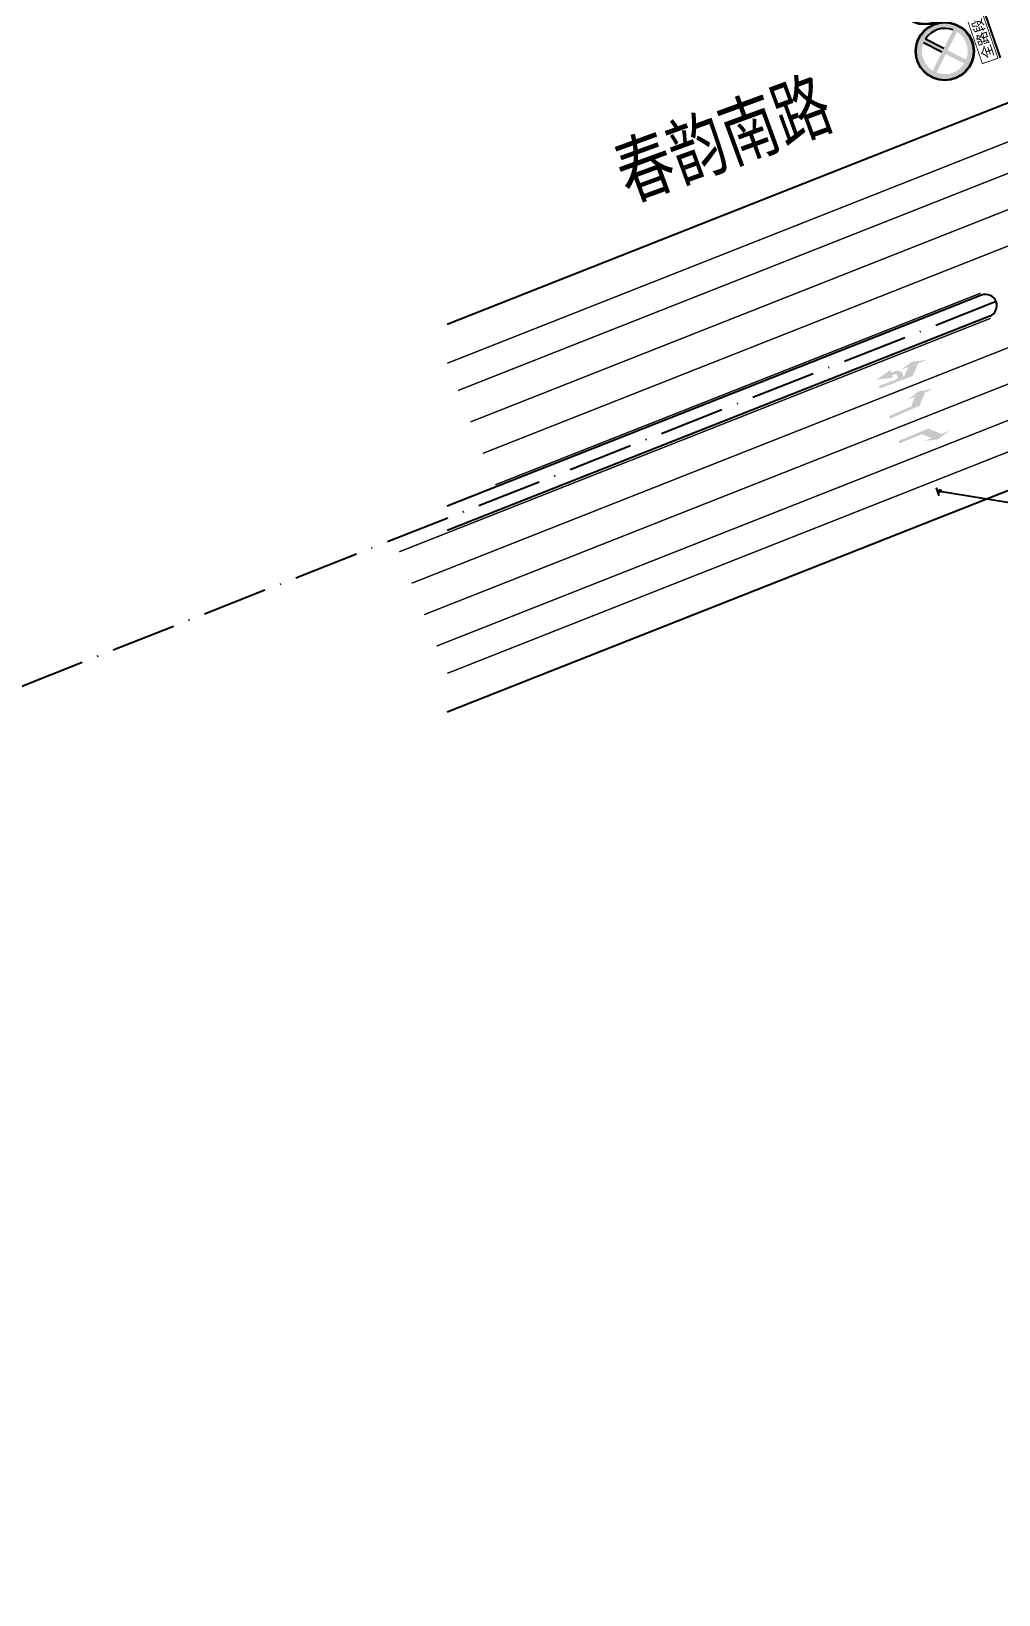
# Model space of a CAD drawing. Header units: millimetres. Extents: x 7233 to 195995, y 19522 to 226352.
# Drawn here: x 10084 to 10191.3, y 22243.1 to 22416.6 of the extents above; entities that cross this region are included whole.
import ezdxf

# ---------------------------------------------------------------- set-up
doc = ezdxf.new("R2010")
doc.units = ezdxf.units.MM
for name, pattern in [('ACAD_ISO10W100', [18, 12, -3, 0, -3]), ('DASHDOT', [25.4, 12.7, -6.35, 0, -6.35]), ('JTSS01', [6, 2, -4])]:
    doc.linetypes.add(name, pattern=pattern)
for name, color, linetype in [('@-交通标志', 7, 'Continuous'), ('@-道路名称', 7, 'Continuous'), ('@-道路红线', 1, 'Continuous'), ('AXIS', 2, 'Continuous'), ('RD-中线', 1, 'DASHDOT')]:
    doc.layers.add(name, color=color, linetype=linetype)
doc.layers.add('@-道路标线', color=255, linetype='Continuous', lineweight=0)
doc.styles.add('HZTXT', font='', dxfattribs={"width": 0.7, "height": 0.2})
doc.styles.add('标线文字样式', font='simhei.ttf')
doc.styles.add('黑体', font='simhei.ttf')
doc.styles.get('HZTXT').set_extended_font_data('NSimSun')

# ---------------------------------------------------------------- blocks, each defined once
blk = doc.blocks.new('A$C440D491C')
at = {"layer": '@-交通标志'}
h = blk.add_hatch(color=1, dxfattribs=at)
h.paths.add_polyline_path([(8.68, 12.05, 1), (10.41, 5.91, 1)])
h.paths.add_polyline_path([(8.86, 11.42, 1), (10.24, 6.53, 1)], flags=16)
h = blk.add_hatch(color=1, dxfattribs=at)
h.paths.add_polyline_path([(6.32, 7.92, 1), (0.16, 6.25, 1)])
h.paths.add_polyline_path([(0.93, 8.13), (2.91, 7), (1.77, 5.01, -0.35914)], flags=16)
h.paths.add_polyline_path([(2.19, 4.77), (3.33, 6.76), (5.31, 5.62, -0.35914)], flags=16)
h.paths.add_polyline_path([(1.17, 8.55, -0.35914), (4.29, 9.4), (3.15, 7.42)], flags=16)
h.paths.add_polyline_path([(3.57, 7.18), (4.71, 9.16, -0.35914), (5.55, 6.04)], flags=16)
at = {"layer": '@-交通标志', "color": 1}
for p, q in [((3.15, 7.42, -622.82), (4.29, 9.4, -622.82)), ((3.57, 7.18, -622.82), (4.71, 9.16, -622.82))]:
    blk.add_line(p, q, dxfattribs=at)
at = {"layer": '@-交通标志'}
blk.add_line((2.2, 0.95, -1269.36), (13.69, 4.26, -1269.36), dxfattribs=at)
at = {"layer": '@-交通标志', "const_width": 0.09, "elevation": -622.82}
for points in [[(7.85, 4.77), (13.15, 6.29), (13.66, 4.53), (8.35, 3.02)], [(1.65, 3), (6.95, 4.51), (7.45, 2.76), (2.15, 1.24)]]:
    blk.add_lwpolyline(points, close=True, dxfattribs=at)
at = {"layer": '@-交通标志', "color": 1}
for centre, radius in [((9.55, 8.98, -622.82), 3.24), ((9.55, 8.98, -622.82), 3.19), ((9.55, 8.98, -622.82), 2.54), ((3.24, 7.09, -622.82), 3.24), ((3.24, 7.09, -622.82), 3.19)]:
    blk.add_circle(centre, radius, dxfattribs=at)
blk.add_arc((3.24, 7.09, -622.82), 2.54, 335.6766, 54.6976, dxfattribs=at)
at = {"layer": '@-交通标志', "style": '黑体'}
for p in [(8.61, 3.45, -622.82), (2.4, 1.67, -622.82)]:
    blk.add_text('全路段', height=1.103, rotation=15.9475, dxfattribs=at).set_placement(p)
at = {"layer": '@-交通标志', "style": '黑体', "width": 0.8}
blk.add_text('单悬', height=1.5, rotation=15.7192, dxfattribs=at).set_placement((7.03, 0.32, -1269.36))
at = {"layer": '@-交通标志', "color": 7, "char_height": 3, "attachment_point": 8, "style": '标线文字样式'}
for s, insert, rotation in [('{\\W0.666667;0}', (10.74, 7.59, -1269.36), 10.9267), ('\\W0.6667;4', (9.14, 7.31, -622.82), 13.8407)]:
    blk.add_mtext(s, dxfattribs=dict(at, insert=insert, rotation=rotation))

msp = doc.modelspace()

# ---------------------------------------------------------------- hatches: boundary and pattern name
at = {"layer": '@-交通标志', "linetype": 'ByBlock', "lineweight": -3}
for points in [[(10184.626, 22364.985), (10184.848, 22365.064), (10184.527, 22365.964), (10184.304, 22365.885)], [(10184.956, 22365.544, 1), (10184.691, 22365.544, 1)]]:
    msp.add_hatch(color=14, dxfattribs=at).paths.add_polyline_path(points)
at = {"layer": '@-道路标线', "linetype": 'Continuous'}
for points in [[(10178.11, 22377.071), (10178.163, 22376.931), (10181.806, 22378.323), (10182.441, 22379.743), (10183.375, 22380.1), (10181.738, 22379.902), (10180.48, 22378.993), (10181.32, 22379.315), (10180.859, 22378.282), (10180.737, 22378.235, 0.5773503), (10179.93, 22378.89), (10179.416, 22378.694), (10179.309, 22378.974), (10177.789, 22377.911), (10179.631, 22378.134), (10179.524, 22378.414), (10179.757, 22378.503, -1), (10179.971, 22377.943), (10178.056, 22377.211)], [(10180.293, 22370.98), (10180.35, 22370.841), (10182.846, 22371.87), (10183.891, 22371.435), (10183.059, 22371.092), (10184.598, 22371.293), (10185.925, 22372.273), (10185, 22371.892), (10183.564, 22372.49), (10180.236, 22371.119)]]:
    msp.add_hatch(color=7, dxfattribs=at).paths.add_polyline_path(points)
at = {"layer": '@-道路标线', "linetype": 'Continuous', "extrusion": (4.62468e-17, -1.33646e-16, -1)}
msp.add_hatch(color=7, dxfattribs=at).paths.add_polyline_path([(-10179.23, 22373.721), (-10179.17, 22373.859), (-10181.642, 22374.945), (-10182.052, 22376), (-10181.228, 22375.637), (-10182.44, 22376.607), (-10184.066, 22376.885), (-10183.151, 22376.483), (-10182.586, 22375.033), (-10179.291, 22373.584)])

# ---------------------------------------------------------------- linework, layer by layer
at = {"layer": '@-交通标志'}
msp.add_line((10184.823, 22365.544), (10193.469, 22364.129), dxfattribs=at)
at = {"layer": '@-交通标志', "color": 14}
msp.add_circle((10184.823, 22365.544), 0.132, dxfattribs=at)
at = {"layer": '@-道路标线', "color": 7, "linetype": 'Continuous', "const_width": 0.15, "elevation": 0, "flags": 128}
for points in [[(10215.441, 22413.407), (10130.179, 22379.731)], [(10216.635, 22410.385), (10131.372, 22376.708)], [(10226.002, 22386.668), (10128.985, 22348.348)], [(10189.347, 22387.511), (10135.505, 22366.244)], [(10190.449, 22384.721), (10124.852, 22358.811)], [(10232.614, 22385.785), (10130.179, 22345.325)]]:
    msp.add_lwpolyline(points, dxfattribs=at)
at = {"layer": '@-道路标线', "color": 7, "linetype": 'JTSS01', "const_width": 0.15, "elevation": 0, "flags": 128}
for points in [[(10234.724, 22413.497), (10132.75, 22373.22)], [(10236.101, 22410.01), (10134.128, 22369.732)]]:
    msp.add_lwpolyline(points, dxfattribs=at)
at = {"layer": '@-道路标线', "color": 7, "linetype": 'JTSS01', "elevation": 0, "flags": 128}
for points in [[(10221.357, 22392.897, 0.15, 0.15, 0), (10212.056, 22389.223, 0.15, 0.15, 0), (10126.229, 22355.323, 0, 0, 0)], [(10222.735, 22389.409, 0.15, 0.15, 0), (10213.434, 22385.735, 0.15, 0.15, 0), (10127.607, 22351.835, 0, 0, 0)]]:
    msp.add_lwpolyline(points, format="xyseb", dxfattribs=at)
at = {"layer": '@-道路红线', "elevation": 0}
for points in [[(10213.971, 22417.128), (10130.179, 22384.031)], [(10237.406, 22383.377), (10130.179, 22341.024)]]:
    msp.add_lwpolyline(points, dxfattribs=at)
at = {"layer": 'AXIS', "color": 5, "linetype": 'ACAD_ISO10W100', "ltscale": 0.6, "elevation": 0}
msp.add_lwpolyline([(10262.025, 22414.604), (9827.81, 22243.098)], dxfattribs=at)
at = {"layer": 'RD-中线', "color": 3, "linetype": 'Continuous', "elevation": 0}
for points in [[(10189.439, 22387.278), (10130.179, 22363.872)], [(10190.358, 22384.953), (10130.179, 22361.184)]]:
    msp.add_lwpolyline(points, dxfattribs=at)
at = {"layer": 'RD-中线', "color": 3, "linetype": 'Continuous'}
msp.add_arc((10189.898, 22386.116, 0), 1.25, 291.55299, 111.55299, dxfattribs=at)

# ---------------------------------------------------------------- block references
at = {"layer": '@-交通标志', "linetype": 'Continuous', "rotation": 93.05597439103578}
msp.add_blockref('A$C440D491C', (10192.62, 22411.49, 622.824), dxfattribs=at)

# ---------------------------------------------------------------- texts
at = {"layer": '@-道路名称', "color": 7, "style": 'HZTXT', "width": 0.75}
msp.add_text('春韵南路', height=6, rotation=20.07501, dxfattribs=at).set_placement((10150.27, 22397.666, 0))

doc.saveas('drawing.dxf')
